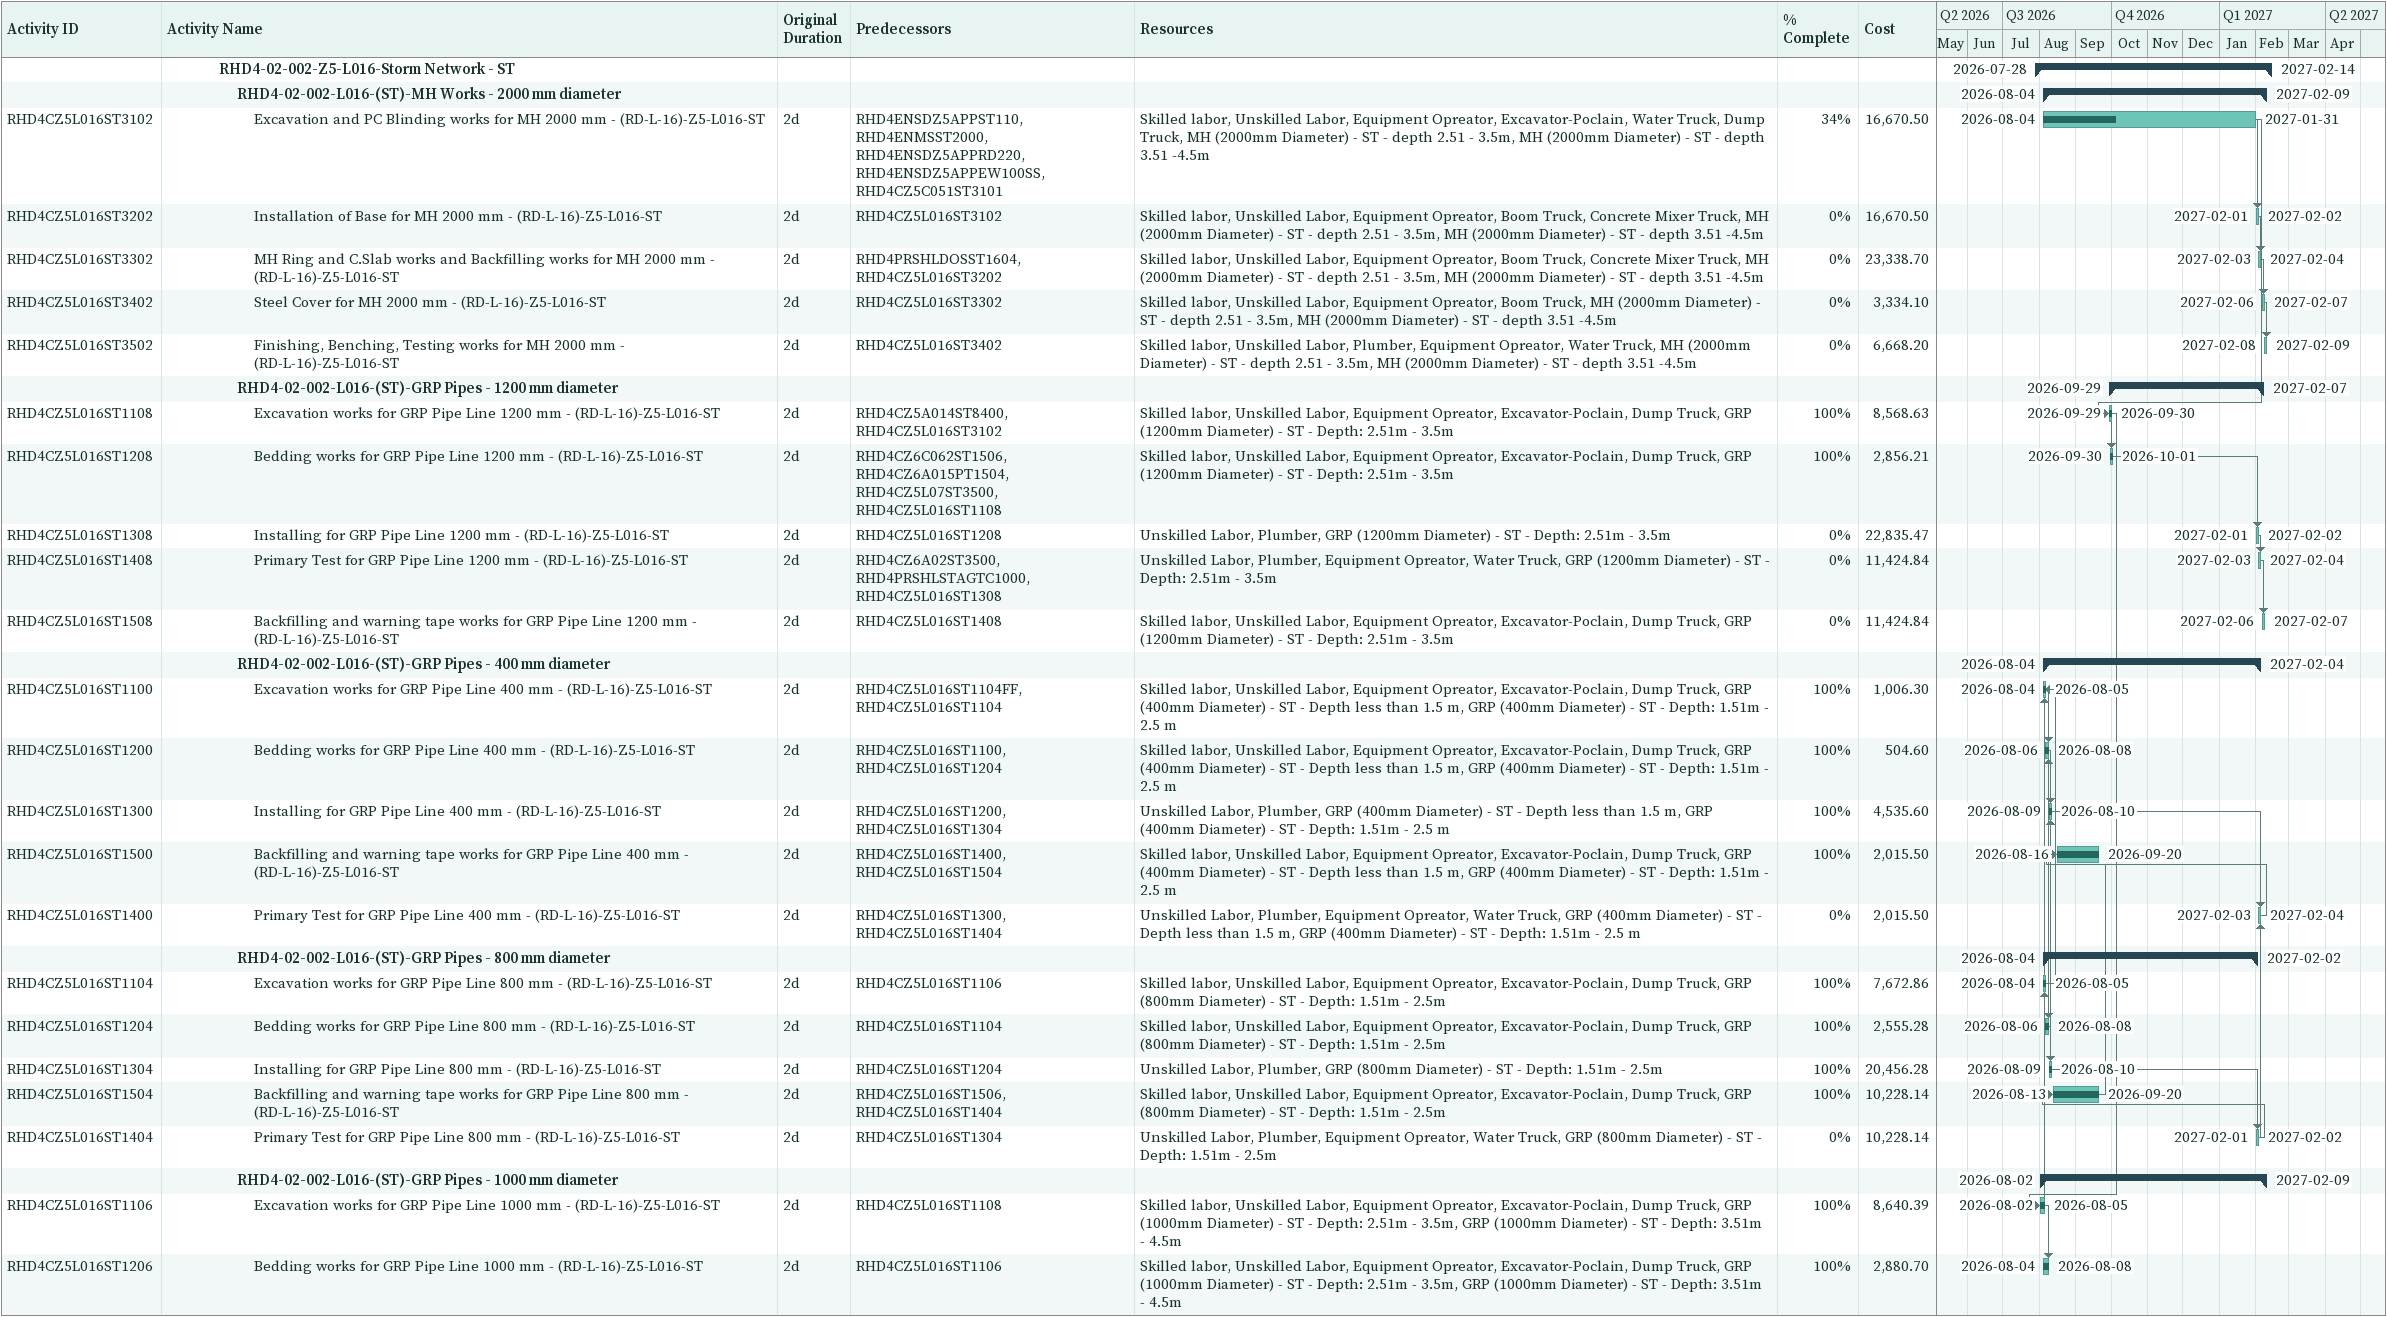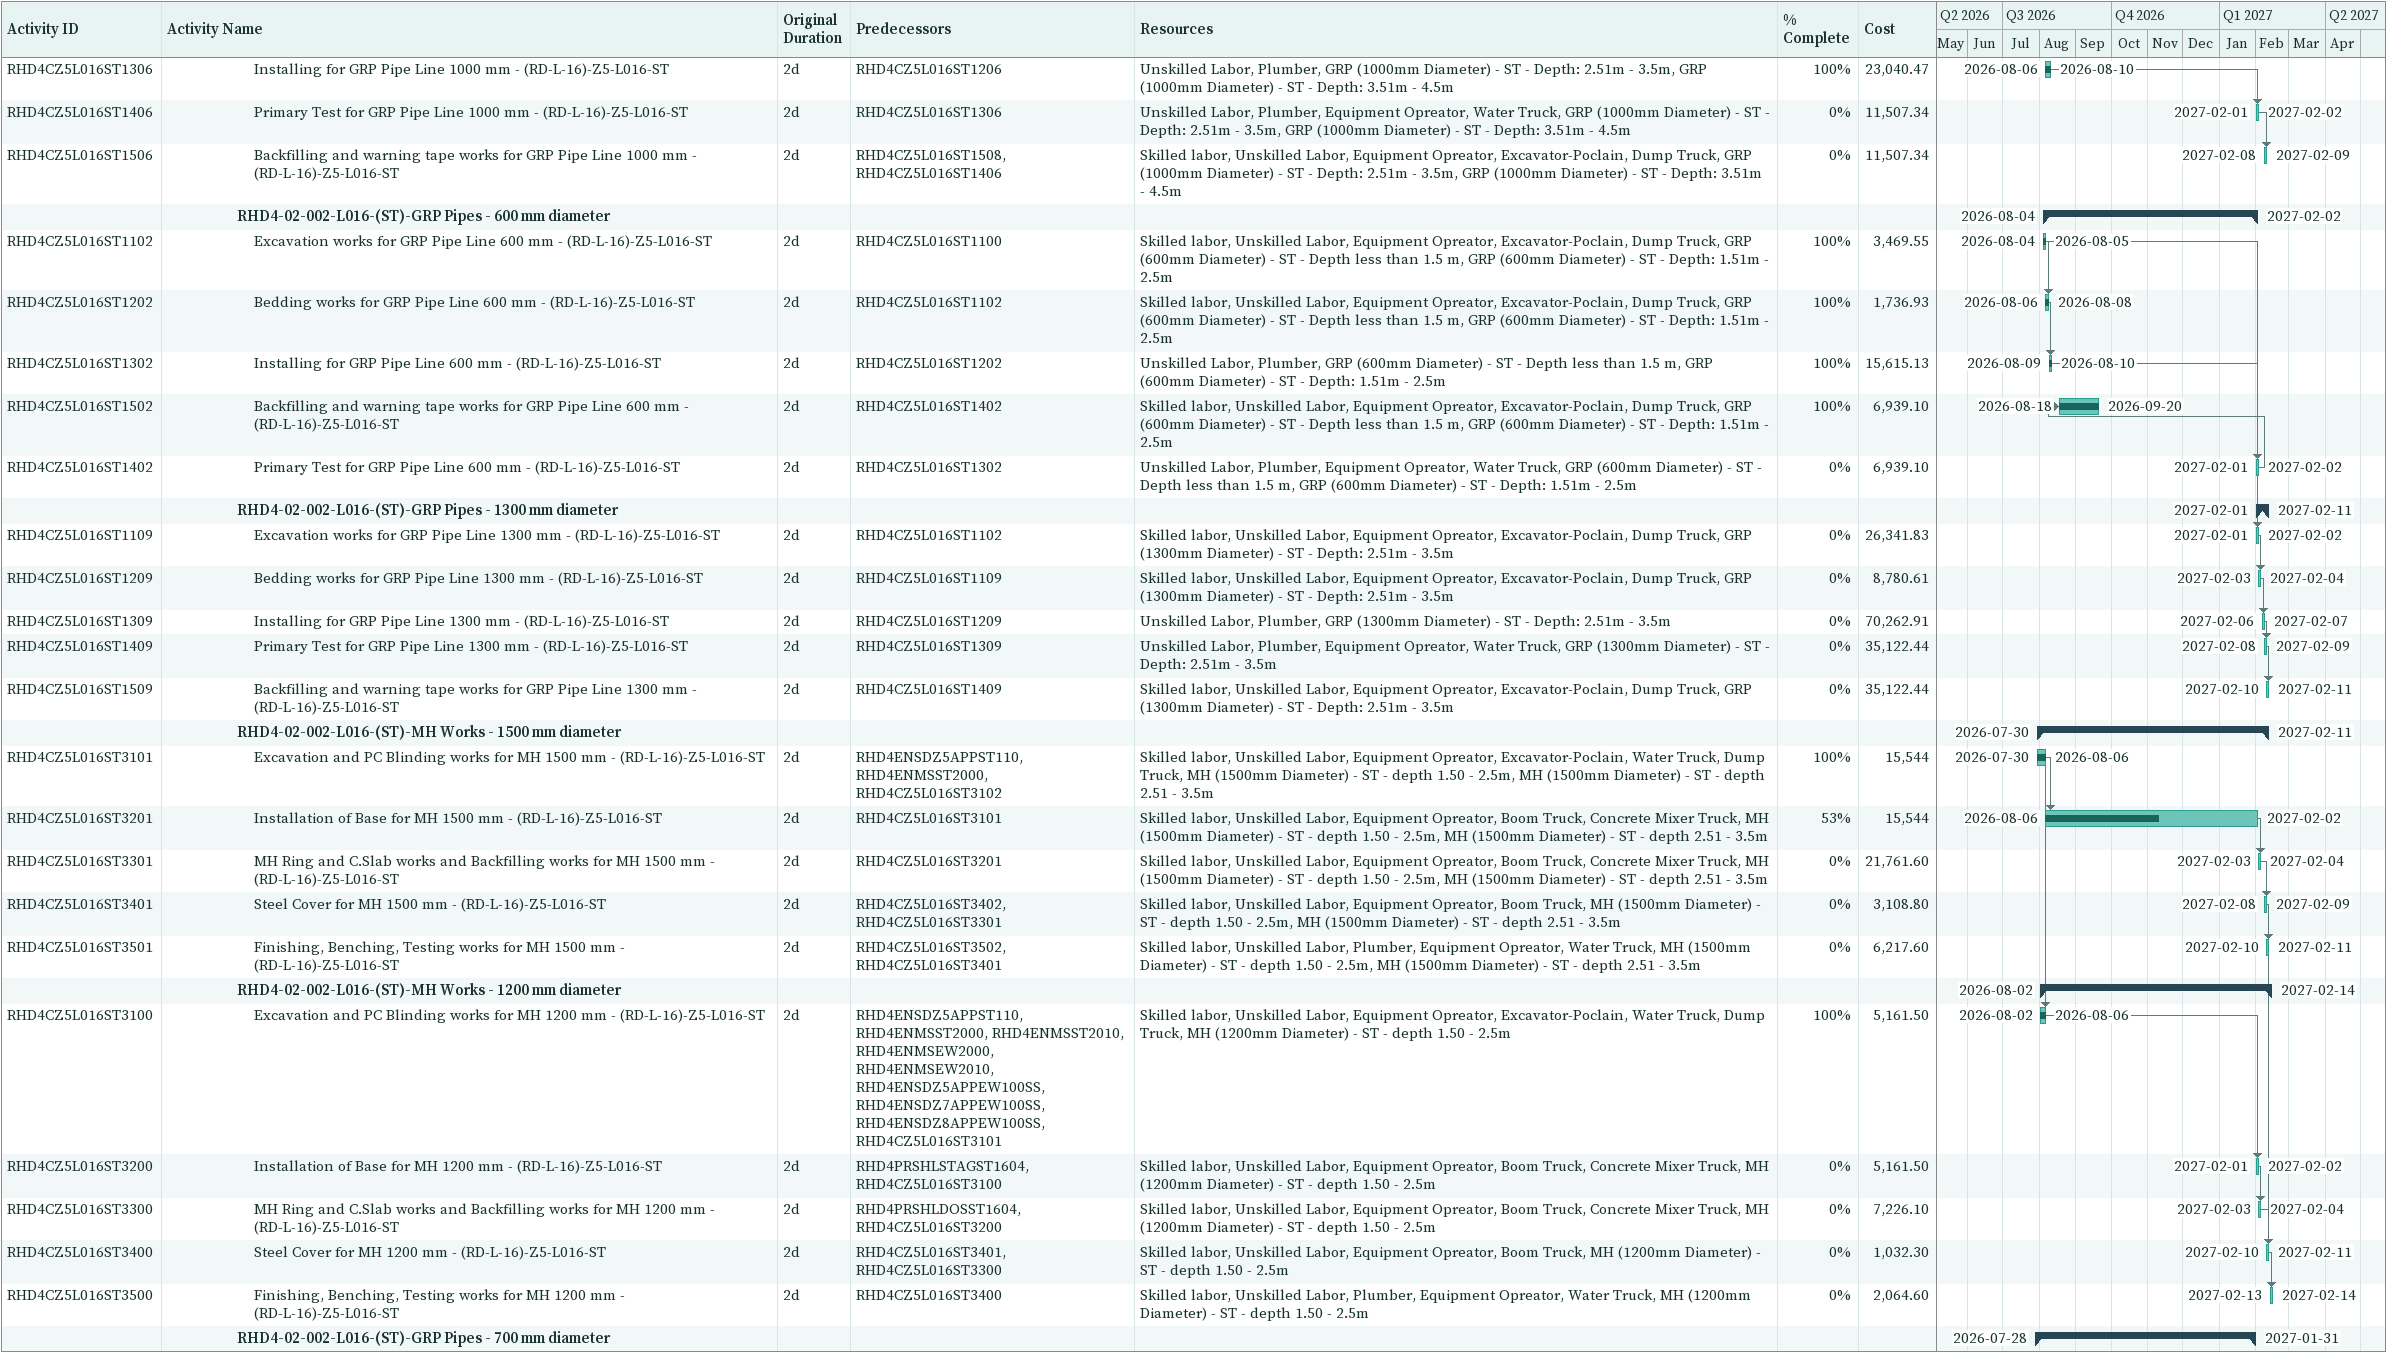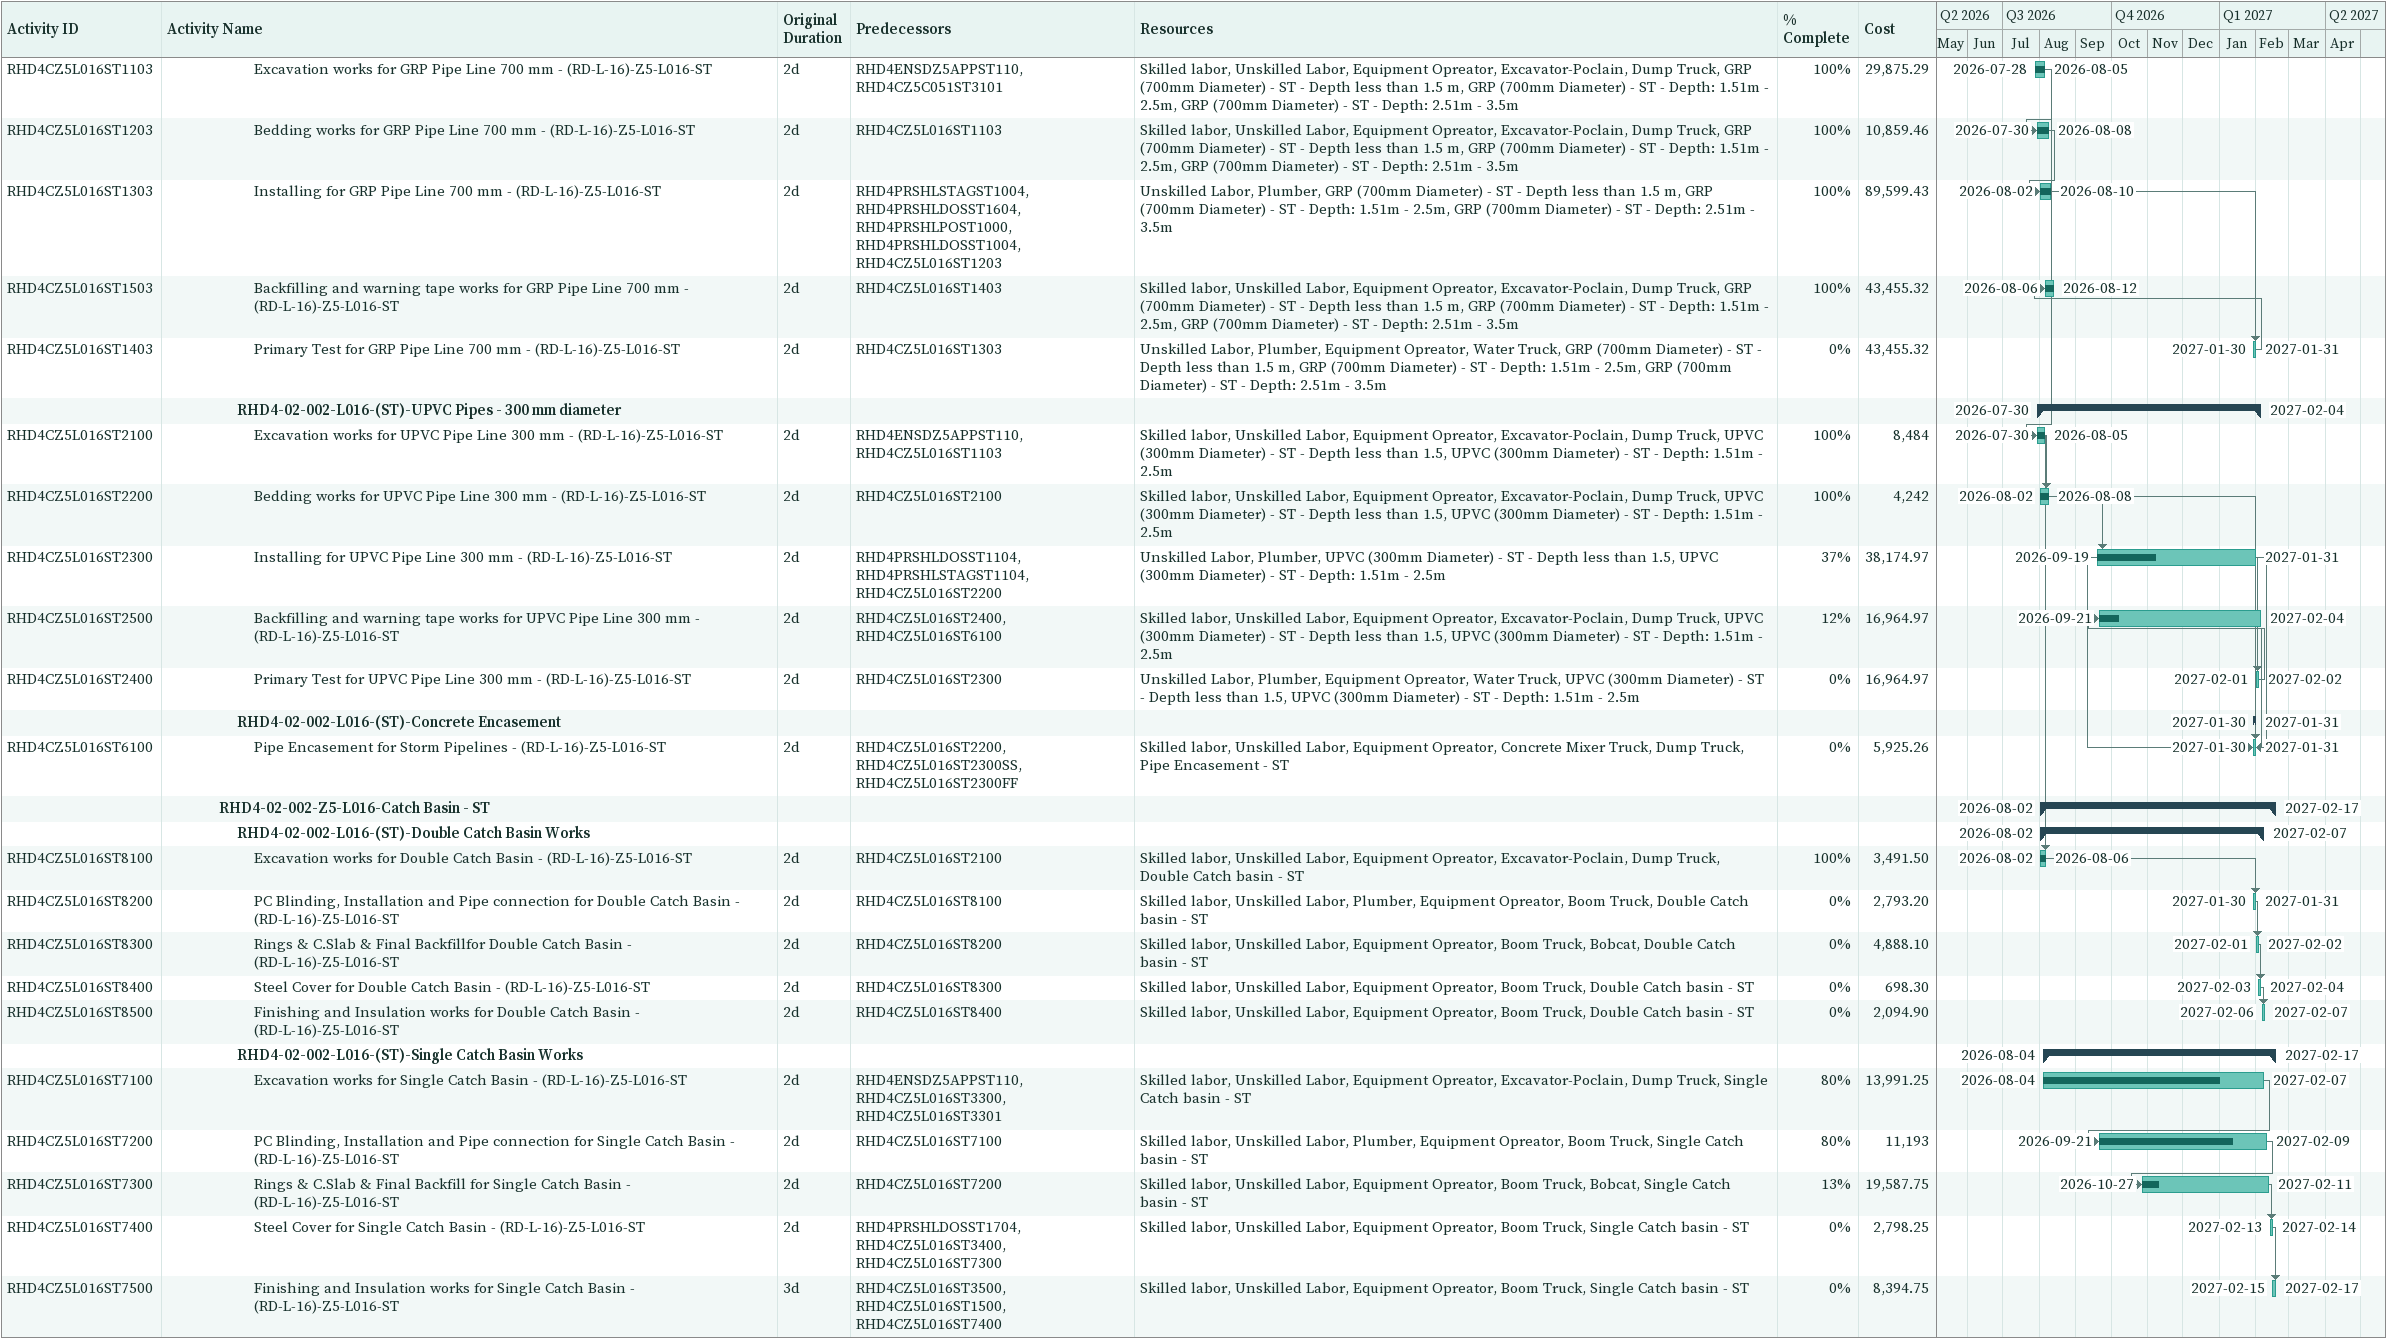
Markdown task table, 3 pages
| ID | Level | Task | Original duration | Start | Finish | Predecessors | Resources | % complete | Cost |
|---|---|---|---|---|---|---|---|---|---|
|  | 4 | **RHD4-02-002-Z5-L016-Storm Network - ST** |  | 2026-07-28 | 2027-02-14 |  |  |  |  |
|  | 5 | **RHD4-02-002-L016-(ST)-MH Works - 2000 mm diameter** |  | 2026-08-04 | 2027-02-09 |  |  |  |  |
| RHD4CZ5L016ST3102 | 6 | Excavation and PC Blinding works for MH 2000 mm - (RD-L-16)-Z5-L016-ST | 2d | 2026-08-04 | 2027-01-31 | RHD4ENSDZ5APPST110, RHD4ENMSST2000, RHD4ENSDZ5APPRD220, RHD4ENSDZ5APPEW100SS, RHD4CZ5C051ST3101 | Skilled labor, Unskilled Labor, Equipment Opreator, Excavator-Poclain, Water Truck, Dump Truck, MH (2000mm Diameter) - ST - depth 2.51 - 3.5m, MH (2000mm Diameter) - ST - depth 3.51 -4.5m | 34 | 16670.50 |
| RHD4CZ5L016ST3202 | 6 | Installation of Base for MH 2000 mm - (RD-L-16)-Z5-L016-ST | 2d | 2027-02-01 | 2027-02-02 | RHD4CZ5L016ST3102 | Skilled labor, Unskilled Labor, Equipment Opreator, Boom Truck, Concrete Mixer Truck, MH (2000mm Diameter) - ST - depth 2.51 - 3.5m, MH (2000mm Diameter) - ST - depth 3.51 -4.5m | 0 | 16670.50 |
| RHD4CZ5L016ST3302 | 6 | MH Ring and C.Slab works and Backfilling works for MH 2000 mm - (RD-L-16)-Z5-L016-ST | 2d | 2027-02-03 | 2027-02-04 | RHD4PRSHLDOSST1604, RHD4CZ5L016ST3202 | Skilled labor, Unskilled Labor, Equipment Opreator, Boom Truck, Concrete Mixer Truck, MH (2000mm Diameter) - ST - depth 2.51 - 3.5m, MH (2000mm Diameter) - ST - depth 3.51 -4.5m | 0 | 23338.70 |
| RHD4CZ5L016ST3402 | 6 | Steel Cover for MH 2000 mm - (RD-L-16)-Z5-L016-ST | 2d | 2027-02-06 | 2027-02-07 | RHD4CZ5L016ST3302 | Skilled labor, Unskilled Labor, Equipment Opreator, Boom Truck, MH (2000mm Diameter) - ST - depth 2.51 - 3.5m, MH (2000mm Diameter) - ST - depth 3.51 -4.5m | 0 | 3334.10 |
| RHD4CZ5L016ST3502 | 6 | Finishing, Benching, Testing works for MH 2000 mm - (RD-L-16)-Z5-L016-ST | 2d | 2027-02-08 | 2027-02-09 | RHD4CZ5L016ST3402 | Skilled labor, Unskilled Labor, Plumber, Equipment Opreator, Water Truck, MH (2000mm Diameter) - ST - depth 2.51 - 3.5m, MH (2000mm Diameter) - ST - depth 3.51 -4.5m | 0 | 6668.20 |
|  | 5 | **RHD4-02-002-L016-(ST)-GRP Pipes - 1200 mm diameter** |  | 2026-09-29 | 2027-02-07 |  |  |  |  |
| RHD4CZ5L016ST1108 | 6 | Excavation works for GRP Pipe Line 1200 mm - (RD-L-16)-Z5-L016-ST | 2d | 2026-09-29 | 2026-09-30 | RHD4CZ5A014ST8400, RHD4CZ5L016ST3102 | Skilled labor, Unskilled Labor, Equipment Opreator, Excavator-Poclain, Dump Truck, GRP (1200mm Diameter) - ST - Depth: 2.51m - 3.5m | 100 | 8568.63 |
| RHD4CZ5L016ST1208 | 6 | Bedding works for GRP Pipe Line 1200 mm - (RD-L-16)-Z5-L016-ST | 2d | 2026-09-30 | 2026-10-01 | RHD4CZ6C062ST1506, RHD4CZ6A015PT1504, RHD4CZ5L07ST3500, RHD4CZ5L016ST1108 | Skilled labor, Unskilled Labor, Equipment Opreator, Excavator-Poclain, Dump Truck, GRP (1200mm Diameter) - ST - Depth: 2.51m - 3.5m | 100 | 2856.21 |
| RHD4CZ5L016ST1308 | 6 | Installing for GRP Pipe Line 1200 mm - (RD-L-16)-Z5-L016-ST | 2d | 2027-02-01 | 2027-02-02 | RHD4CZ5L016ST1208 | Unskilled Labor, Plumber, GRP (1200mm Diameter) - ST - Depth: 2.51m - 3.5m | 0 | 22835.47 |
| RHD4CZ5L016ST1408 | 6 | Primary Test for GRP Pipe Line 1200 mm - (RD-L-16)-Z5-L016-ST | 2d | 2027-02-03 | 2027-02-04 | RHD4CZ6A02ST3500, RHD4PRSHLSTAGTC1000, RHD4CZ5L016ST1308 | Unskilled Labor, Plumber, Equipment Opreator, Water Truck, GRP (1200mm Diameter) - ST - Depth: 2.51m - 3.5m | 0 | 11424.84 |
| RHD4CZ5L016ST1508 | 6 | Backfilling and warning tape works for GRP Pipe Line 1200 mm - (RD-L-16)-Z5-L016-ST | 2d | 2027-02-06 | 2027-02-07 | RHD4CZ5L016ST1408 | Skilled labor, Unskilled Labor, Equipment Opreator, Excavator-Poclain, Dump Truck, GRP (1200mm Diameter) - ST - Depth: 2.51m - 3.5m | 0 | 11424.84 |
|  | 5 | **RHD4-02-002-L016-(ST)-GRP Pipes - 400 mm diameter** |  | 2026-08-04 | 2027-02-04 |  |  |  |  |
| RHD4CZ5L016ST1100 | 6 | Excavation works for GRP Pipe Line 400 mm - (RD-L-16)-Z5-L016-ST | 2d | 2026-08-04 | 2026-08-05 | RHD4CZ5L016ST1104FF, RHD4CZ5L016ST1104 | Skilled labor, Unskilled Labor, Equipment Opreator, Excavator-Poclain, Dump Truck, GRP (400mm Diameter) - ST - Depth less than 1.5 m, GRP (400mm Diameter) - ST - Depth: 1.51m - 2.5 m | 100 | 1006.30 |
| RHD4CZ5L016ST1200 | 6 | Bedding works for GRP Pipe Line 400 mm - (RD-L-16)-Z5-L016-ST | 2d | 2026-08-06 | 2026-08-08 | RHD4CZ5L016ST1100, RHD4CZ5L016ST1204 | Skilled labor, Unskilled Labor, Equipment Opreator, Excavator-Poclain, Dump Truck, GRP (400mm Diameter) - ST - Depth less than 1.5 m, GRP (400mm Diameter) - ST - Depth: 1.51m - 2.5 m | 100 | 504.60 |
| RHD4CZ5L016ST1300 | 6 | Installing for GRP Pipe Line 400 mm - (RD-L-16)-Z5-L016-ST | 2d | 2026-08-09 | 2026-08-10 | RHD4CZ5L016ST1200, RHD4CZ5L016ST1304 | Unskilled Labor, Plumber, GRP (400mm Diameter) - ST - Depth less than 1.5 m, GRP (400mm Diameter) - ST - Depth: 1.51m - 2.5 m | 100 | 4535.60 |
| RHD4CZ5L016ST1500 | 6 | Backfilling and warning tape works for GRP Pipe Line 400 mm - (RD-L-16)-Z5-L016-ST | 2d | 2026-08-16 | 2026-09-20 | RHD4CZ5L016ST1400, RHD4CZ5L016ST1504 | Skilled labor, Unskilled Labor, Equipment Opreator, Excavator-Poclain, Dump Truck, GRP (400mm Diameter) - ST - Depth less than 1.5 m, GRP (400mm Diameter) - ST - Depth: 1.51m - 2.5 m | 100 | 2015.50 |
| RHD4CZ5L016ST1400 | 6 | Primary Test for GRP Pipe Line 400 mm - (RD-L-16)-Z5-L016-ST | 2d | 2027-02-03 | 2027-02-04 | RHD4CZ5L016ST1300, RHD4CZ5L016ST1404 | Unskilled Labor, Plumber, Equipment Opreator, Water Truck, GRP (400mm Diameter) - ST - Depth less than 1.5 m, GRP (400mm Diameter) - ST - Depth: 1.51m - 2.5 m | 0 | 2015.50 |
|  | 5 | **RHD4-02-002-L016-(ST)-GRP Pipes - 800 mm diameter** |  | 2026-08-04 | 2027-02-02 |  |  |  |  |
| RHD4CZ5L016ST1104 | 6 | Excavation works for GRP Pipe Line 800 mm - (RD-L-16)-Z5-L016-ST | 2d | 2026-08-04 | 2026-08-05 | RHD4CZ5L016ST1106 | Skilled labor, Unskilled Labor, Equipment Opreator, Excavator-Poclain, Dump Truck, GRP (800mm Diameter) - ST - Depth: 1.51m - 2.5m | 100 | 7672.86 |
| RHD4CZ5L016ST1204 | 6 | Bedding works for GRP Pipe Line 800 mm - (RD-L-16)-Z5-L016-ST | 2d | 2026-08-06 | 2026-08-08 | RHD4CZ5L016ST1104 | Skilled labor, Unskilled Labor, Equipment Opreator, Excavator-Poclain, Dump Truck, GRP (800mm Diameter) - ST - Depth: 1.51m - 2.5m | 100 | 2555.28 |
| RHD4CZ5L016ST1304 | 6 | Installing for GRP Pipe Line 800 mm - (RD-L-16)-Z5-L016-ST | 2d | 2026-08-09 | 2026-08-10 | RHD4CZ5L016ST1204 | Unskilled Labor, Plumber, GRP (800mm Diameter) - ST - Depth: 1.51m - 2.5m | 100 | 20456.28 |
| RHD4CZ5L016ST1504 | 6 | Backfilling and warning tape works for GRP Pipe Line 800 mm - (RD-L-16)-Z5-L016-ST | 2d | 2026-08-13 | 2026-09-20 | RHD4CZ5L016ST1506, RHD4CZ5L016ST1404 | Skilled labor, Unskilled Labor, Equipment Opreator, Excavator-Poclain, Dump Truck, GRP (800mm Diameter) - ST - Depth: 1.51m - 2.5m | 100 | 10228.14 |
| RHD4CZ5L016ST1404 | 6 | Primary Test for GRP Pipe Line 800 mm - (RD-L-16)-Z5-L016-ST | 2d | 2027-02-01 | 2027-02-02 | RHD4CZ5L016ST1304 | Unskilled Labor, Plumber, Equipment Opreator, Water Truck, GRP (800mm Diameter) - ST - Depth: 1.51m - 2.5m | 0 | 10228.14 |
|  | 5 | **RHD4-02-002-L016-(ST)-GRP Pipes - 1000 mm diameter** |  | 2026-08-02 | 2027-02-09 |  |  |  |  |
| RHD4CZ5L016ST1106 | 6 | Excavation works for GRP Pipe Line 1000 mm - (RD-L-16)-Z5-L016-ST | 2d | 2026-08-02 | 2026-08-05 | RHD4CZ5L016ST1108 | Skilled labor, Unskilled Labor, Equipment Opreator, Excavator-Poclain, Dump Truck, GRP (1000mm Diameter) - ST - Depth: 2.51m - 3.5m, GRP (1000mm Diameter) - ST - Depth: 3.51m - 4.5m | 100 | 8640.39 |
| RHD4CZ5L016ST1206 | 6 | Bedding works for GRP Pipe Line 1000 mm - (RD-L-16)-Z5-L016-ST | 2d | 2026-08-04 | 2026-08-08 | RHD4CZ5L016ST1106 | Skilled labor, Unskilled Labor, Equipment Opreator, Excavator-Poclain, Dump Truck, GRP (1000mm Diameter) - ST - Depth: 2.51m - 3.5m, GRP (1000mm Diameter) - ST - Depth: 3.51m - 4.5m | 100 | 2880.70 |
| RHD4CZ5L016ST1306 | 6 | Installing for GRP Pipe Line 1000 mm - (RD-L-16)-Z5-L016-ST | 2d | 2026-08-06 | 2026-08-10 | RHD4CZ5L016ST1206 | Unskilled Labor, Plumber, GRP (1000mm Diameter) - ST - Depth: 2.51m - 3.5m, GRP (1000mm Diameter) - ST - Depth: 3.51m - 4.5m | 100 | 23040.47 |
| RHD4CZ5L016ST1406 | 6 | Primary Test for GRP Pipe Line 1000 mm - (RD-L-16)-Z5-L016-ST | 2d | 2027-02-01 | 2027-02-02 | RHD4CZ5L016ST1306 | Unskilled Labor, Plumber, Equipment Opreator, Water Truck, GRP (1000mm Diameter) - ST - Depth: 2.51m - 3.5m, GRP (1000mm Diameter) - ST - Depth: 3.51m - 4.5m | 0 | 11507.34 |
| RHD4CZ5L016ST1506 | 6 | Backfilling and warning tape works for GRP Pipe Line 1000 mm - (RD-L-16)-Z5-L016-ST | 2d | 2027-02-08 | 2027-02-09 | RHD4CZ5L016ST1508, RHD4CZ5L016ST1406 | Skilled labor, Unskilled Labor, Equipment Opreator, Excavator-Poclain, Dump Truck, GRP (1000mm Diameter) - ST - Depth: 2.51m - 3.5m, GRP (1000mm Diameter) - ST - Depth: 3.51m - 4.5m | 0 | 11507.34 |
|  | 5 | **RHD4-02-002-L016-(ST)-GRP Pipes - 600 mm diameter** |  | 2026-08-04 | 2027-02-02 |  |  |  |  |
| RHD4CZ5L016ST1102 | 6 | Excavation works for GRP Pipe Line 600 mm - (RD-L-16)-Z5-L016-ST | 2d | 2026-08-04 | 2026-08-05 | RHD4CZ5L016ST1100 | Skilled labor, Unskilled Labor, Equipment Opreator, Excavator-Poclain, Dump Truck, GRP (600mm Diameter) - ST - Depth less than 1.5 m, GRP (600mm Diameter) - ST - Depth: 1.51m - 2.5m | 100 | 3469.55 |
| RHD4CZ5L016ST1202 | 6 | Bedding works for GRP Pipe Line 600 mm - (RD-L-16)-Z5-L016-ST | 2d | 2026-08-06 | 2026-08-08 | RHD4CZ5L016ST1102 | Skilled labor, Unskilled Labor, Equipment Opreator, Excavator-Poclain, Dump Truck, GRP (600mm Diameter) - ST - Depth less than 1.5 m, GRP (600mm Diameter) - ST - Depth: 1.51m - 2.5m | 100 | 1736.93 |
| RHD4CZ5L016ST1302 | 6 | Installing for GRP Pipe Line 600 mm - (RD-L-16)-Z5-L016-ST | 2d | 2026-08-09 | 2026-08-10 | RHD4CZ5L016ST1202 | Unskilled Labor, Plumber, GRP (600mm Diameter) - ST - Depth less than 1.5 m, GRP (600mm Diameter) - ST - Depth: 1.51m - 2.5m | 100 | 15615.13 |
| RHD4CZ5L016ST1502 | 6 | Backfilling and warning tape works for GRP Pipe Line 600 mm - (RD-L-16)-Z5-L016-ST | 2d | 2026-08-18 | 2026-09-20 | RHD4CZ5L016ST1402 | Skilled labor, Unskilled Labor, Equipment Opreator, Excavator-Poclain, Dump Truck, GRP (600mm Diameter) - ST - Depth less than 1.5 m, GRP (600mm Diameter) - ST - Depth: 1.51m - 2.5m | 100 | 6939.10 |
| RHD4CZ5L016ST1402 | 6 | Primary Test for GRP Pipe Line 600 mm - (RD-L-16)-Z5-L016-ST | 2d | 2027-02-01 | 2027-02-02 | RHD4CZ5L016ST1302 | Unskilled Labor, Plumber, Equipment Opreator, Water Truck, GRP (600mm Diameter) - ST - Depth less than 1.5 m, GRP (600mm Diameter) - ST - Depth: 1.51m - 2.5m | 0 | 6939.10 |
|  | 5 | **RHD4-02-002-L016-(ST)-GRP Pipes - 1300 mm diameter** |  | 2027-02-01 | 2027-02-11 |  |  |  |  |
| RHD4CZ5L016ST1109 | 6 | Excavation works for GRP Pipe Line 1300 mm - (RD-L-16)-Z5-L016-ST | 2d | 2027-02-01 | 2027-02-02 | RHD4CZ5L016ST1102 | Skilled labor, Unskilled Labor, Equipment Opreator, Excavator-Poclain, Dump Truck, GRP (1300mm Diameter) - ST - Depth: 2.51m - 3.5m | 0 | 26341.83 |
| RHD4CZ5L016ST1209 | 6 | Bedding works for GRP Pipe Line 1300 mm - (RD-L-16)-Z5-L016-ST | 2d | 2027-02-03 | 2027-02-04 | RHD4CZ5L016ST1109 | Skilled labor, Unskilled Labor, Equipment Opreator, Excavator-Poclain, Dump Truck, GRP (1300mm Diameter) - ST - Depth: 2.51m - 3.5m | 0 | 8780.61 |
| RHD4CZ5L016ST1309 | 6 | Installing for GRP Pipe Line 1300 mm - (RD-L-16)-Z5-L016-ST | 2d | 2027-02-06 | 2027-02-07 | RHD4CZ5L016ST1209 | Unskilled Labor, Plumber, GRP (1300mm Diameter) - ST - Depth: 2.51m - 3.5m | 0 | 70262.91 |
| RHD4CZ5L016ST1409 | 6 | Primary Test for GRP Pipe Line 1300 mm - (RD-L-16)-Z5-L016-ST | 2d | 2027-02-08 | 2027-02-09 | RHD4CZ5L016ST1309 | Unskilled Labor, Plumber, Equipment Opreator, Water Truck, GRP (1300mm Diameter) - ST - Depth: 2.51m - 3.5m | 0 | 35122.44 |
| RHD4CZ5L016ST1509 | 6 | Backfilling and warning tape works for GRP Pipe Line 1300 mm - (RD-L-16)-Z5-L016-ST | 2d | 2027-02-10 | 2027-02-11 | RHD4CZ5L016ST1409 | Skilled labor, Unskilled Labor, Equipment Opreator, Excavator-Poclain, Dump Truck, GRP (1300mm Diameter) - ST - Depth: 2.51m - 3.5m | 0 | 35122.44 |
|  | 5 | **RHD4-02-002-L016-(ST)-MH Works - 1500 mm diameter** |  | 2026-07-30 | 2027-02-11 |  |  |  |  |
| RHD4CZ5L016ST3101 | 6 | Excavation and PC Blinding works for MH 1500 mm - (RD-L-16)-Z5-L016-ST | 2d | 2026-07-30 | 2026-08-06 | RHD4ENSDZ5APPST110, RHD4ENMSST2000, RHD4CZ5L016ST3102 | Skilled labor, Unskilled Labor, Equipment Opreator, Excavator-Poclain, Water Truck, Dump Truck, MH (1500mm Diameter) - ST - depth 1.50 - 2.5m, MH (1500mm Diameter) - ST - depth 2.51 - 3.5m | 100 | 15544 |
| RHD4CZ5L016ST3201 | 6 | Installation of Base for MH 1500 mm - (RD-L-16)-Z5-L016-ST | 2d | 2026-08-06 | 2027-02-02 | RHD4CZ5L016ST3101 | Skilled labor, Unskilled Labor, Equipment Opreator, Boom Truck, Concrete Mixer Truck, MH (1500mm Diameter) - ST - depth 1.50 - 2.5m, MH (1500mm Diameter) - ST - depth 2.51 - 3.5m | 53 | 15544 |
| RHD4CZ5L016ST3301 | 6 | MH Ring and C.Slab works and Backfilling works for MH 1500 mm - (RD-L-16)-Z5-L016-ST | 2d | 2027-02-03 | 2027-02-04 | RHD4CZ5L016ST3201 | Skilled labor, Unskilled Labor, Equipment Opreator, Boom Truck, Concrete Mixer Truck, MH (1500mm Diameter) - ST - depth 1.50 - 2.5m, MH (1500mm Diameter) - ST - depth 2.51 - 3.5m | 0 | 21761.60 |
| RHD4CZ5L016ST3401 | 6 | Steel Cover for MH 1500 mm - (RD-L-16)-Z5-L016-ST | 2d | 2027-02-08 | 2027-02-09 | RHD4CZ5L016ST3402, RHD4CZ5L016ST3301 | Skilled labor, Unskilled Labor, Equipment Opreator, Boom Truck, MH (1500mm Diameter) - ST - depth 1.50 - 2.5m, MH (1500mm Diameter) - ST - depth 2.51 - 3.5m | 0 | 3108.80 |
| RHD4CZ5L016ST3501 | 6 | Finishing, Benching, Testing works for MH 1500 mm - (RD-L-16)-Z5-L016-ST | 2d | 2027-02-10 | 2027-02-11 | RHD4CZ5L016ST3502, RHD4CZ5L016ST3401 | Skilled labor, Unskilled Labor, Plumber, Equipment Opreator, Water Truck, MH (1500mm Diameter) - ST - depth 1.50 - 2.5m, MH (1500mm Diameter) - ST - depth 2.51 - 3.5m | 0 | 6217.60 |
|  | 5 | **RHD4-02-002-L016-(ST)-MH Works - 1200 mm diameter** |  | 2026-08-02 | 2027-02-14 |  |  |  |  |
| RHD4CZ5L016ST3100 | 6 | Excavation and PC Blinding works for MH 1200 mm - (RD-L-16)-Z5-L016-ST | 2d | 2026-08-02 | 2026-08-06 | RHD4ENSDZ5APPST110, RHD4ENMSST2000, RHD4ENMSST2010, RHD4ENMSEW2000, RHD4ENMSEW2010, RHD4ENSDZ5APPEW100SS, RHD4ENSDZ7APPEW100SS, RHD4ENSDZ8APPEW100SS, RHD4CZ5L016ST3101 | Skilled labor, Unskilled Labor, Equipment Opreator, Excavator-Poclain, Water Truck, Dump Truck, MH (1200mm Diameter) - ST - depth 1.50 - 2.5m | 100 | 5161.50 |
| RHD4CZ5L016ST3200 | 6 | Installation of Base for MH 1200 mm - (RD-L-16)-Z5-L016-ST | 2d | 2027-02-01 | 2027-02-02 | RHD4PRSHLSTAGST1604, RHD4CZ5L016ST3100 | Skilled labor, Unskilled Labor, Equipment Opreator, Boom Truck, Concrete Mixer Truck, MH (1200mm Diameter) - ST - depth 1.50 - 2.5m | 0 | 5161.50 |
| RHD4CZ5L016ST3300 | 6 | MH Ring and C.Slab works and Backfilling works for MH 1200 mm - (RD-L-16)-Z5-L016-ST | 2d | 2027-02-03 | 2027-02-04 | RHD4PRSHLDOSST1604, RHD4CZ5L016ST3200 | Skilled labor, Unskilled Labor, Equipment Opreator, Boom Truck, Concrete Mixer Truck, MH (1200mm Diameter) - ST - depth 1.50 - 2.5m | 0 | 7226.10 |
| RHD4CZ5L016ST3400 | 6 | Steel Cover for MH 1200 mm - (RD-L-16)-Z5-L016-ST | 2d | 2027-02-10 | 2027-02-11 | RHD4CZ5L016ST3401, RHD4CZ5L016ST3300 | Skilled labor, Unskilled Labor, Equipment Opreator, Boom Truck, MH (1200mm Diameter) - ST - depth 1.50 - 2.5m | 0 | 1032.30 |
| RHD4CZ5L016ST3500 | 6 | Finishing, Benching, Testing works for MH 1200 mm - (RD-L-16)-Z5-L016-ST | 2d | 2027-02-13 | 2027-02-14 | RHD4CZ5L016ST3400 | Skilled labor, Unskilled Labor, Plumber, Equipment Opreator, Water Truck, MH (1200mm Diameter) - ST - depth 1.50 - 2.5m | 0 | 2064.60 |
|  | 5 | **RHD4-02-002-L016-(ST)-GRP Pipes - 700 mm diameter** |  | 2026-07-28 | 2027-01-31 |  |  |  |  |
| RHD4CZ5L016ST1103 | 6 | Excavation works for GRP Pipe Line 700 mm - (RD-L-16)-Z5-L016-ST | 2d | 2026-07-28 | 2026-08-05 | RHD4ENSDZ5APPST110, RHD4CZ5C051ST3101 | Skilled labor, Unskilled Labor, Equipment Opreator, Excavator-Poclain, Dump Truck, GRP (700mm Diameter) - ST - Depth less than 1.5 m, GRP (700mm Diameter) - ST - Depth: 1.51m - 2.5m, GRP (700mm Diameter) - ST - Depth: 2.51m - 3.5m | 100 | 29875.29 |
| RHD4CZ5L016ST1203 | 6 | Bedding works for GRP Pipe Line 700 mm - (RD-L-16)-Z5-L016-ST | 2d | 2026-07-30 | 2026-08-08 | RHD4CZ5L016ST1103 | Skilled labor, Unskilled Labor, Equipment Opreator, Excavator-Poclain, Dump Truck, GRP (700mm Diameter) - ST - Depth less than 1.5 m, GRP (700mm Diameter) - ST - Depth: 1.51m - 2.5m, GRP (700mm Diameter) - ST - Depth: 2.51m - 3.5m | 100 | 10859.46 |
| RHD4CZ5L016ST1303 | 6 | Installing for GRP Pipe Line 700 mm - (RD-L-16)-Z5-L016-ST | 2d | 2026-08-02 | 2026-08-10 | RHD4PRSHLSTAGST1004, RHD4PRSHLDOSST1604, RHD4PRSHLPOST1000, RHD4PRSHLDOSST1004, RHD4CZ5L016ST1203 | Unskilled Labor, Plumber, GRP (700mm Diameter) - ST - Depth less than 1.5 m, GRP (700mm Diameter) - ST - Depth: 1.51m - 2.5m, GRP (700mm Diameter) - ST - Depth: 2.51m - 3.5m | 100 | 89599.43 |
| RHD4CZ5L016ST1503 | 6 | Backfilling and warning tape works for GRP Pipe Line 700 mm - (RD-L-16)-Z5-L016-ST | 2d | 2026-08-06 | 2026-08-12 | RHD4CZ5L016ST1403 | Skilled labor, Unskilled Labor, Equipment Opreator, Excavator-Poclain, Dump Truck, GRP (700mm Diameter) - ST - Depth less than 1.5 m, GRP (700mm Diameter) - ST - Depth: 1.51m - 2.5m, GRP (700mm Diameter) - ST - Depth: 2.51m - 3.5m | 100 | 43455.32 |
| RHD4CZ5L016ST1403 | 6 | Primary Test for GRP Pipe Line 700 mm - (RD-L-16)-Z5-L016-ST | 2d | 2027-01-30 | 2027-01-31 | RHD4CZ5L016ST1303 | Unskilled Labor, Plumber, Equipment Opreator, Water Truck, GRP (700mm Diameter) - ST - Depth less than 1.5 m, GRP (700mm Diameter) - ST - Depth: 1.51m - 2.5m, GRP (700mm Diameter) - ST - Depth: 2.51m - 3.5m | 0 | 43455.32 |
|  | 5 | **RHD4-02-002-L016-(ST)-UPVC Pipes - 300 mm diameter** |  | 2026-07-30 | 2027-02-04 |  |  |  |  |
| RHD4CZ5L016ST2100 | 6 | Excavation works for UPVC Pipe Line 300 mm - (RD-L-16)-Z5-L016-ST | 2d | 2026-07-30 | 2026-08-05 | RHD4ENSDZ5APPST110, RHD4CZ5L016ST1103 | Skilled labor, Unskilled Labor, Equipment Opreator, Excavator-Poclain, Dump Truck, UPVC (300mm Diameter) - ST - Depth less than 1.5, UPVC (300mm Diameter) - ST - Depth: 1.51m - 2.5m | 100 | 8484 |
| RHD4CZ5L016ST2200 | 6 | Bedding works for UPVC Pipe Line 300 mm - (RD-L-16)-Z5-L016-ST | 2d | 2026-08-02 | 2026-08-08 | RHD4CZ5L016ST2100 | Skilled labor, Unskilled Labor, Equipment Opreator, Excavator-Poclain, Dump Truck, UPVC (300mm Diameter) - ST - Depth less than 1.5, UPVC (300mm Diameter) - ST - Depth: 1.51m - 2.5m | 100 | 4242 |
| RHD4CZ5L016ST2300 | 6 | Installing for UPVC Pipe Line 300 mm - (RD-L-16)-Z5-L016-ST | 2d | 2026-09-19 | 2027-01-31 | RHD4PRSHLDOSST1104, RHD4PRSHLSTAGST1104, RHD4CZ5L016ST2200 | Unskilled Labor, Plumber, UPVC (300mm Diameter) - ST - Depth less than 1.5, UPVC (300mm Diameter) - ST - Depth: 1.51m - 2.5m | 37 | 38174.97 |
| RHD4CZ5L016ST2500 | 6 | Backfilling and warning tape works for UPVC Pipe Line 300 mm - (RD-L-16)-Z5-L016-ST | 2d | 2026-09-21 | 2027-02-04 | RHD4CZ5L016ST2400, RHD4CZ5L016ST6100 | Skilled labor, Unskilled Labor, Equipment Opreator, Excavator-Poclain, Dump Truck, UPVC (300mm Diameter) - ST - Depth less than 1.5, UPVC (300mm Diameter) - ST - Depth: 1.51m - 2.5m | 12 | 16964.97 |
| RHD4CZ5L016ST2400 | 6 | Primary Test for UPVC Pipe Line 300 mm - (RD-L-16)-Z5-L016-ST | 2d | 2027-02-01 | 2027-02-02 | RHD4CZ5L016ST2300 | Unskilled Labor, Plumber, Equipment Opreator, Water Truck, UPVC (300mm Diameter) - ST - Depth less than 1.5, UPVC (300mm Diameter) - ST - Depth: 1.51m - 2.5m | 0 | 16964.97 |
|  | 5 | **RHD4-02-002-L016-(ST)-Concrete Encasement** |  | 2027-01-30 | 2027-01-31 |  |  |  |  |
| RHD4CZ5L016ST6100 | 6 | Pipe Encasement for Storm Pipelines - (RD-L-16)-Z5-L016-ST | 2d | 2027-01-30 | 2027-01-31 | RHD4CZ5L016ST2200, RHD4CZ5L016ST2300SS, RHD4CZ5L016ST2300FF | Skilled labor, Unskilled Labor, Equipment Opreator, Concrete Mixer Truck, Dump Truck, Pipe Encasement - ST | 0 | 5925.26 |
|  | 4 | **RHD4-02-002-Z5-L016-Catch Basin - ST** |  | 2026-08-02 | 2027-02-17 |  |  |  |  |
|  | 5 | **RHD4-02-002-L016-(ST)-Double Catch Basin Works** |  | 2026-08-02 | 2027-02-07 |  |  |  |  |
| RHD4CZ5L016ST8100 | 6 | Excavation works for Double Catch Basin - (RD-L-16)-Z5-L016-ST | 2d | 2026-08-02 | 2026-08-06 | RHD4CZ5L016ST2100 | Skilled labor, Unskilled Labor, Equipment Opreator, Excavator-Poclain, Dump Truck, Double Catch basin - ST | 100 | 3491.50 |
| RHD4CZ5L016ST8200 | 6 | PC Blinding, Installation and Pipe connection for Double Catch Basin - (RD-L-16)-Z5-L016-ST | 2d | 2027-01-30 | 2027-01-31 | RHD4CZ5L016ST8100 | Skilled labor, Unskilled Labor, Plumber, Equipment Opreator, Boom Truck, Double Catch basin - ST | 0 | 2793.20 |
| RHD4CZ5L016ST8300 | 6 | Rings & C.Slab & Final Backfillfor Double Catch Basin - (RD-L-16)-Z5-L016-ST | 2d | 2027-02-01 | 2027-02-02 | RHD4CZ5L016ST8200 | Skilled labor, Unskilled Labor, Equipment Opreator, Boom Truck, Bobcat, Double Catch basin - ST | 0 | 4888.10 |
| RHD4CZ5L016ST8400 | 6 | Steel Cover for Double Catch Basin - (RD-L-16)-Z5-L016-ST | 2d | 2027-02-03 | 2027-02-04 | RHD4CZ5L016ST8300 | Skilled labor, Unskilled Labor, Equipment Opreator, Boom Truck, Double Catch basin - ST | 0 | 698.30 |
| RHD4CZ5L016ST8500 | 6 | Finishing and Insulation works for Double Catch Basin - (RD-L-16)-Z5-L016-ST | 2d | 2027-02-06 | 2027-02-07 | RHD4CZ5L016ST8400 | Skilled labor, Unskilled Labor, Equipment Opreator, Boom Truck, Double Catch basin - ST | 0 | 2094.90 |
|  | 5 | **RHD4-02-002-L016-(ST)-Single Catch Basin Works** |  | 2026-08-04 | 2027-02-17 |  |  |  |  |
| RHD4CZ5L016ST7100 | 6 | Excavation works for Single Catch Basin - (RD-L-16)-Z5-L016-ST | 2d | 2026-08-04 | 2027-02-07 | RHD4ENSDZ5APPST110, RHD4CZ5L016ST3300, RHD4CZ5L016ST3301 | Skilled labor, Unskilled Labor, Equipment Opreator, Excavator-Poclain, Dump Truck, Single Catch basin - ST | 80 | 13991.25 |
| RHD4CZ5L016ST7200 | 6 | PC Blinding, Installation and Pipe connection for Single Catch Basin - (RD-L-16)-Z5-L016-ST | 2d | 2026-09-21 | 2027-02-09 | RHD4CZ5L016ST7100 | Skilled labor, Unskilled Labor, Plumber, Equipment Opreator, Boom Truck, Single Catch basin - ST | 80 | 11193 |
| RHD4CZ5L016ST7300 | 6 | Rings & C.Slab & Final Backfill for Single Catch Basin - (RD-L-16)-Z5-L016-ST | 2d | 2026-10-27 | 2027-02-11 | RHD4CZ5L016ST7200 | Skilled labor, Unskilled Labor, Equipment Opreator, Boom Truck, Bobcat, Single Catch basin - ST | 13 | 19587.75 |
| RHD4CZ5L016ST7400 | 6 | Steel Cover for Single Catch Basin - (RD-L-16)-Z5-L016-ST | 2d | 2027-02-13 | 2027-02-14 | RHD4PRSHLDOSST1704, RHD4CZ5L016ST3400, RHD4CZ5L016ST7300 | Skilled labor, Unskilled Labor, Equipment Opreator, Boom Truck, Single Catch basin - ST | 0 | 2798.25 |
| RHD4CZ5L016ST7500 | 6 | Finishing and Insulation works for Single Catch Basin - (RD-L-16)-Z5-L016-ST | 3d | 2027-02-15 | 2027-02-17 | RHD4CZ5L016ST3500, RHD4CZ5L016ST1500, RHD4CZ5L016ST7400 | Skilled labor, Unskilled Labor, Equipment Opreator, Boom Truck, Single Catch basin - ST | 0 | 8394.75 |
